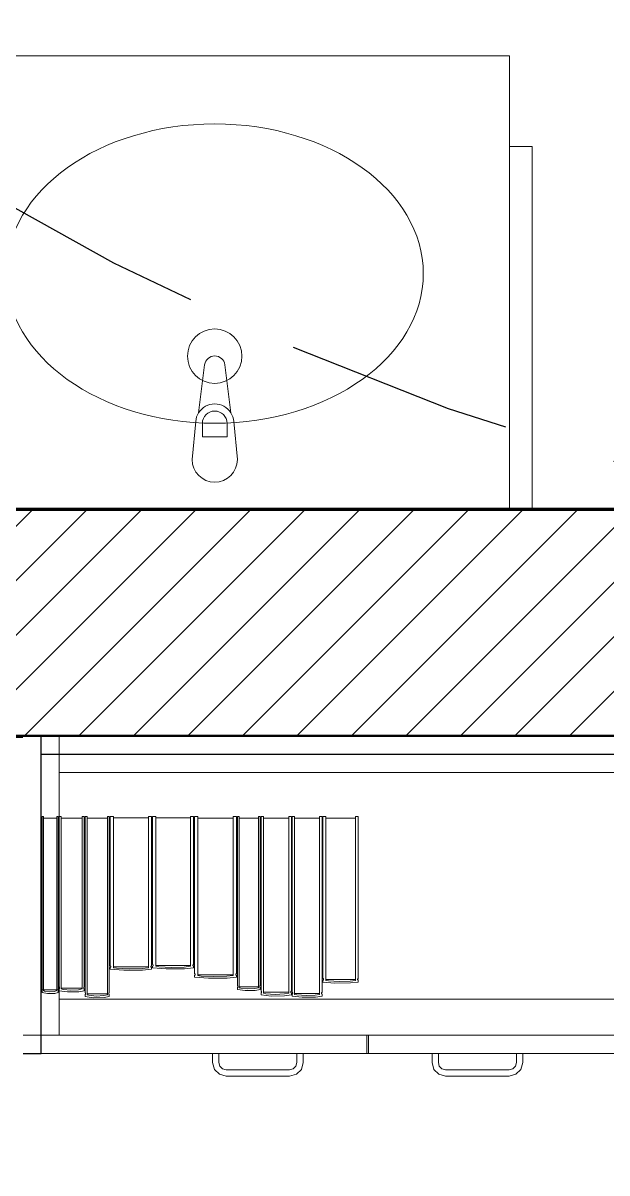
# Model space of a CAD drawing. Header units: inches. Extents: x -19 to 5698, y -728 to 92.
# Drawn here: x 418.834 to 419.478, y 10.968 to 12.236 of the extents above; entities that cross this region are included whole.
import ezdxf

# ---------------------------------------------------------------- set-up
doc = ezdxf.new("R2010")
doc.units = ezdxf.units.IN
doc.header["$MEASUREMENT"] = 0
doc.set_wipeout_variables(frame=1)
doc.linetypes.add('HIDDEN', pattern=[0.375, 0.25, -0.125])
doc.linetypes.add('Wipeout_Contour', pattern=[1, 0, -1])
doc.layers.add('00 conduct tomacorr', color=120, linetype='HIDDEN', lineweight=30)
for name, color, linetype in [('02 _ ARQ _ ZON _ Espacio.3D', 7, 'Continuous'), ('Estructura - 04 MURO', 7, 'Continuous'), ('Interior - Mobiliario', 7, 'Continuous'), ('Interior - Sanitarios', 7, 'Continuous')]:
    doc.layers.add(name, color=color, linetype=linetype)

msp = doc.modelspace()

# ---------------------------------------------------------------- linework, layer by layer
at = {"layer": '02 _ ARQ _ ZON _ Espacio.3D', "color": 254, "linetype": 'Continuous', "lineweight": 0, "flags": 128}
msp.add_lwpolyline([(407.12, 16.5), (407.12, 8.1), (407.5701, 8.1), (407.5701, 7.7), (407.7701, 7.7), (407.7701, 7.3311), (413.6701, 7.3311), (413.6701, 7.7), (414.0701, 7.7), (414.0701, 8.1), (414.5701, 8.1), (414.5701, 7.35), (420.6701, 7.35), (420.6701, 7.7), (421.0701, 7.7), (421.0701, 8.1), (421.4201, 8.1), (421.4199, 11.45), (413.47, 11.4499), (413.47, 16.9), (413.47, 17.35), (407.5701, 17.3493), (407.5701, 16.5)], close=True, dxfattribs=at)
at = {"layer": '02 _ ARQ _ ZON _ Espacio.3D', "color": 9, "linetype": 'Continuous', "lineweight": 5, "flags": 128}
msp.add_lwpolyline([(417.42, 14.9999), (417.42, 11.7), (421.3201, 11.7), (421.3201, 14.9999), (418.4701, 14.9999), (418.4701, 13.6749), (418.3201, 13.6749), (418.3201, 14.9999)], close=True, dxfattribs=at)
at = {"layer": 'Interior - Mobiliario', "color": 175, "linetype": 'Continuous', "lineweight": 13}
for p, q in [((418.8537, 11.43), (420.3137, 11.43)), ((418.8537, 11.12), (418.8537, 11.43)), ((420.2937, 11.41), (418.8737, 11.41)), ((418.8737, 11.16), (418.8737, 11.41)), ((418.8711, 11.1693), (418.8711, 11.3613)), ((418.8711, 11.3613), (418.8725, 11.3613)), ((418.8725, 11.3613), (418.8725, 11.1716)), ((418.8735, 11.1734), (418.8735, 11.3613)), ((418.8735, 11.3613), (418.8758, 11.3613)), ((418.8758, 11.3613), (418.8758, 11.1711)), ((418.8758, 11.3594), (418.899, 11.3594)), ((418.899, 11.1711), (418.899, 11.3613)), ((418.899, 11.3613), (418.9012, 11.3613)), ((418.9012, 11.3613), (418.9012, 11.1734)), ((418.9022, 11.1671), (418.9022, 11.3613)), ((418.9022, 11.3613), (418.9043, 11.3613)), ((418.9043, 11.3613), (418.9043, 11.1648)), ((418.9043, 11.3594), (418.9267, 11.3594)), ((418.9267, 11.1648), (418.9267, 11.3613)), ((418.9267, 11.3613), (418.9288, 11.3613)), ((418.9288, 11.3613), (418.9288, 11.1671)), ((418.9298, 11.1966), (418.9298, 11.3613)), ((418.9298, 11.3613), (418.9334, 11.3613)), ((418.9334, 11.3613), (418.9334, 11.1945)), ((418.9334, 11.3597), (418.9719, 11.3597)), ((418.9719, 11.1945), (418.9719, 11.3613)), ((418.9719, 11.3613), (418.9755, 11.3613)), ((418.9755, 11.3613), (418.9755, 11.1966)), ((418.9765, 11.1981), (418.9765, 11.3613)), ((418.9765, 11.3613), (418.9801, 11.3613)), ((418.9801, 11.3613), (418.9801, 11.1961)), ((418.9801, 11.3597), (419.0182, 11.3597)), ((419.0182, 11.1961), (419.0182, 11.3613)), ((419.0182, 11.3613), (419.0218, 11.3613)), ((419.0218, 11.3613), (419.0218, 11.1981)), ((419.0228, 11.188), (419.0228, 11.3613)), ((419.0228, 11.3613), (419.0265, 11.3613)), ((419.0265, 11.3613), (419.0265, 11.1859)), ((419.0265, 11.3596), (419.0654, 11.3596)), ((419.0654, 11.1859), (419.0654, 11.3613)), ((419.0654, 11.3613), (419.0691, 11.3613)), ((419.0691, 11.3613), (419.0691, 11.188)), ((419.0701, 11.1748), (419.0701, 11.3613)), ((419.0701, 11.3613), (419.0721, 11.3613)), ((419.0721, 11.3613), (419.0721, 11.1725)), ((419.0721, 11.3594), (419.0932, 11.3594)), ((419.0932, 11.1725), (419.0932, 11.3613)), ((419.0932, 11.3613), (419.0952, 11.3613)), ((419.0952, 11.3613), (419.0952, 11.1748)), ((419.0962, 11.1689), (419.0962, 11.3613)), ((419.0962, 11.3613), (419.0988, 11.3613)), ((419.0988, 11.3613), (419.0988, 11.1665)), ((419.0988, 11.3594), (419.1269, 11.3594)), ((419.1269, 11.1665), (419.1269, 11.3613)), ((419.1269, 11.3613), (419.1296, 11.3613)), ((419.1296, 11.3613), (419.1296, 11.1689)), ((419.1306, 11.1676), (419.1306, 11.3613)), ((419.1306, 11.3613), (419.1332, 11.3613)), ((419.1332, 11.3613), (419.1332, 11.1652)), ((419.1332, 11.3594), (419.1608, 11.3594)), ((419.1608, 11.1652), (419.1608, 11.3613)), ((419.1608, 11.3613), (419.1634, 11.3613)), ((419.1634, 11.3613), (419.1634, 11.1676)), ((419.1644, 11.1828), (419.1644, 11.3613)), ((419.1644, 11.3613), (419.1675, 11.3613)), ((419.1675, 11.3613), (419.1675, 11.1806)), ((419.1675, 11.3595), (419.2002, 11.3595)), ((419.2002, 11.1806), (419.2002, 11.3613)), ((419.2002, 11.3613), (419.2033, 11.3613)), ((419.2033, 11.3613), (419.2033, 11.1828)), ((418.9767, 11.198), (418.9765, 11.1981)), ((418.977, 11.1978), (418.9767, 11.198)), ((418.9772, 11.1976), (418.977, 11.1978)), ((418.9773, 11.1973), (418.9772, 11.1976)), ((419.0211, 11.1975), (419.021, 11.1973)), ((419.0213, 11.1977), (419.0211, 11.1975)), ((419.0216, 11.1979), (419.0213, 11.1977)), ((419.0218, 11.1981), (419.0216, 11.1979)), ((418.93, 11.1965), (418.9298, 11.1966)), ((418.9298, 11.1947), (418.93, 11.1948)), ((418.9298, 11.1929), (418.9298, 11.1947)), ((418.945, 11.1917), (418.9298, 11.1929)), ((418.9302, 11.1962), (418.93, 11.1965)), ((418.93, 11.1948), (418.9303, 11.195)), ((418.9304, 11.196), (418.9302, 11.1962)), ((418.9303, 11.195), (418.9305, 11.1953)), ((418.9305, 11.1958), (418.9304, 11.196)), ((418.9305, 11.1955), (418.9305, 11.1958)), ((418.9305, 11.1953), (418.9305, 11.1955)), ((418.9719, 11.1954), (418.9334, 11.1954)), ((418.9334, 11.1945), (418.9369, 11.194)), ((418.9369, 11.194), (418.9509, 11.1933)), ((418.9655, 11.1919), (418.945, 11.1917)), ((418.9509, 11.1933), (418.965, 11.1938)), ((418.965, 11.1938), (418.9719, 11.1945)), ((418.9755, 11.1929), (418.9655, 11.1919)), ((418.9748, 11.196), (418.9747, 11.1957)), ((418.9747, 11.1957), (418.9748, 11.1955)), ((418.975, 11.1962), (418.9748, 11.196)), ((418.9748, 11.1955), (418.9749, 11.1952)), ((418.9749, 11.1952), (418.9751, 11.195)), ((418.9753, 11.1964), (418.975, 11.1962)), ((418.9751, 11.195), (418.9753, 11.1948)), ((418.9755, 11.1966), (418.9753, 11.1964)), ((418.9753, 11.1948), (418.9755, 11.1947)), ((418.9755, 11.1947), (418.9755, 11.1929)), ((418.9765, 11.1962), (418.9768, 11.1964)), ((418.9765, 11.1944), (418.9765, 11.1962)), ((418.9916, 11.1933), (418.9765, 11.1944)), ((418.9768, 11.1964), (418.977, 11.1966)), ((418.977, 11.1966), (418.9772, 11.1968)), ((418.9772, 11.1968), (418.9773, 11.1971)), ((418.9773, 11.1971), (418.9773, 11.1973)), ((419.0182, 11.1969), (418.9801, 11.1969)), ((418.9801, 11.1961), (418.9836, 11.1956)), ((418.9836, 11.1956), (418.9975, 11.1949)), ((419.0119, 11.1935), (418.9916, 11.1933)), ((418.9975, 11.1949), (419.0114, 11.1953)), ((419.0114, 11.1953), (419.0182, 11.1961)), ((419.0218, 11.1944), (419.0119, 11.1935)), ((419.021, 11.1973), (419.021, 11.197)), ((419.021, 11.197), (419.0212, 11.1968)), ((419.0212, 11.1968), (419.0213, 11.1965)), ((419.0213, 11.1965), (419.0216, 11.1963)), ((419.0216, 11.1963), (419.0218, 11.1962)), ((419.0218, 11.1962), (419.0218, 11.1944)), ((419.023, 11.1879), (419.0228, 11.188)), ((419.0228, 11.1861), (419.023, 11.1862)), ((419.0228, 11.1841), (419.0228, 11.1861)), ((419.0233, 11.1877), (419.023, 11.1879)), ((419.023, 11.1862), (419.0233, 11.1865)), ((419.0235, 11.1875), (419.0233, 11.1877)), ((419.0233, 11.1865), (419.0235, 11.1867)), ((419.0236, 11.1872), (419.0235, 11.1875)), ((419.0235, 11.1867), (419.0236, 11.187)), ((419.0236, 11.187), (419.0236, 11.1872)), ((419.0654, 11.1868), (419.0265, 11.1868)), ((419.0265, 11.1859), (419.03, 11.1854)), ((419.03, 11.1854), (419.0442, 11.1847)), ((419.0442, 11.1847), (419.0585, 11.1851)), ((419.0585, 11.1851), (419.0654, 11.1859)), ((419.0684, 11.1874), (419.0683, 11.1872)), ((419.0683, 11.1872), (419.0683, 11.1869)), ((419.0683, 11.1869), (419.0684, 11.1866)), ((419.0686, 11.1877), (419.0684, 11.1874)), ((419.0684, 11.1866), (419.0686, 11.1864)), ((419.0689, 11.1879), (419.0686, 11.1877)), ((419.0686, 11.1864), (419.0689, 11.1862)), ((419.0691, 11.188), (419.0689, 11.1879)), ((419.0689, 11.1862), (419.0691, 11.1861)), ((419.0691, 11.1861), (419.0691, 11.1841)), ((418.8736, 11.1733), (418.8735, 11.1734)), ((418.8738, 11.1731), (418.8736, 11.1733)), ((418.8739, 11.1728), (418.8738, 11.1731)), ((418.874, 11.1725), (418.8739, 11.1728)), ((418.874, 11.1722), (418.874, 11.1725)), ((418.874, 11.1719), (418.874, 11.1722)), ((418.899, 11.1721), (418.8758, 11.1721)), ((418.9008, 11.1727), (418.9007, 11.1724)), ((418.9007, 11.1724), (418.9008, 11.1722)), ((418.9009, 11.173), (418.9008, 11.1727)), ((418.9008, 11.1722), (418.9008, 11.1719)), ((418.9011, 11.1732), (418.9009, 11.173)), ((418.9012, 11.1734), (418.9011, 11.1732)), ((419.0382, 11.183), (419.0228, 11.1841)), ((419.0589, 11.1832), (419.0382, 11.183)), ((419.0691, 11.1841), (419.0589, 11.1832)), ((419.0702, 11.1747), (419.0701, 11.1748)), ((419.0701, 11.1727), (419.0702, 11.1728)), ((419.0701, 11.1706), (419.0701, 11.1727)), ((419.0704, 11.1744), (419.0702, 11.1747)), ((419.0702, 11.1728), (419.0704, 11.1731)), ((419.0705, 11.1742), (419.0704, 11.1744)), ((419.0704, 11.1731), (419.0705, 11.1733)), ((419.0705, 11.1739), (419.0705, 11.1742)), ((419.0705, 11.1736), (419.0705, 11.1739)), ((419.0705, 11.1733), (419.0705, 11.1736)), ((419.0932, 11.1734), (419.0721, 11.1734)), ((419.0721, 11.1725), (419.074, 11.1719)), ((419.0894, 11.1716), (419.0932, 11.1725)), ((419.0948, 11.1741), (419.0947, 11.1738)), ((419.0947, 11.1738), (419.0947, 11.1735)), ((419.0947, 11.1735), (419.0948, 11.1733)), ((419.0949, 11.1744), (419.0948, 11.1741)), ((419.0948, 11.1733), (419.0949, 11.173)), ((419.095, 11.1746), (419.0949, 11.1744)), ((419.0949, 11.173), (419.0951, 11.1728)), ((419.0952, 11.1748), (419.095, 11.1746)), ((419.0951, 11.1728), (419.0952, 11.1727)), ((419.0952, 11.1727), (419.0952, 11.1706)), ((419.1646, 11.1827), (419.1644, 11.1828)), ((419.1644, 11.1808), (419.1646, 11.1809)), ((419.1644, 11.1788), (419.1644, 11.1808)), ((419.1774, 11.1776), (419.1644, 11.1788)), ((419.1648, 11.1825), (419.1646, 11.1827)), ((419.1646, 11.1809), (419.1649, 11.1812)), ((419.165, 11.1822), (419.1648, 11.1825)), ((419.1649, 11.1812), (419.165, 11.1814)), ((419.1651, 11.182), (419.165, 11.1822)), ((419.165, 11.1814), (419.1651, 11.1817)), ((419.1651, 11.1817), (419.1651, 11.182)), ((419.2002, 11.1816), (419.1675, 11.1816)), ((419.1675, 11.1806), (419.1705, 11.1801)), ((419.1705, 11.1801), (419.1824, 11.1793)), ((419.1948, 11.1778), (419.1774, 11.1776)), ((419.1824, 11.1793), (419.1944, 11.1798)), ((419.1944, 11.1798), (419.2002, 11.1806)), ((419.2033, 11.1788), (419.1948, 11.1778)), ((419.2027, 11.1822), (419.2026, 11.1819)), ((419.2026, 11.1819), (419.2027, 11.1816)), ((419.2029, 11.1824), (419.2027, 11.1822)), ((419.2027, 11.1816), (419.2027, 11.1814)), ((419.2027, 11.1814), (419.2029, 11.1811)), ((419.2031, 11.1827), (419.2029, 11.1824)), ((419.2029, 11.1811), (419.2031, 11.1809)), ((419.2033, 11.1828), (419.2031, 11.1827)), ((419.2031, 11.1809), (419.2033, 11.1808)), ((419.2033, 11.1808), (419.2033, 11.1788)), ((418.8686, 11.1663), (418.8606, 11.166)), ((418.8629, 11.1679), (418.8684, 11.1684)), ((418.8684, 11.1684), (418.8711, 11.1693)), ((418.8725, 11.1673), (418.8686, 11.1663)), ((418.8723, 11.1709), (418.8722, 11.1706)), ((418.8722, 11.1706), (418.8722, 11.1704)), ((418.8722, 11.1704), (418.8723, 11.1701)), ((418.8724, 11.1714), (418.8723, 11.1712)), ((418.8723, 11.1712), (418.8723, 11.1709)), ((418.8723, 11.1701), (418.8724, 11.1698)), ((418.8725, 11.1716), (418.8724, 11.1714)), ((418.8724, 11.1698), (418.8725, 11.1696)), ((418.8725, 11.1696), (418.8725, 11.1695)), ((418.8725, 11.1695), (418.8725, 11.1673)), ((418.8735, 11.1713), (418.8737, 11.1714)), ((418.8735, 11.1692), (418.8735, 11.1713)), ((418.8828, 11.1679), (418.8735, 11.1692)), ((418.8737, 11.1714), (418.8738, 11.1717)), ((418.8737, 11.12), (418.8737, 11.16)), ((418.8737, 11.16), (420.2937, 11.16)), ((418.8738, 11.1717), (418.874, 11.1719)), ((418.8758, 11.1711), (418.8779, 11.1705)), ((418.8779, 11.1705), (418.8863, 11.1697)), ((418.8951, 11.1681), (418.8828, 11.1679)), ((418.8863, 11.1697), (418.8949, 11.1702)), ((418.8949, 11.1702), (418.899, 11.1711)), ((418.9012, 11.1692), (418.8951, 11.1681)), ((418.9008, 11.1719), (418.9009, 11.1716)), ((418.9009, 11.1716), (418.9011, 11.1714)), ((418.9011, 11.1714), (418.9012, 11.1713)), ((418.9012, 11.1713), (418.9012, 11.1692)), ((418.9023, 11.167), (418.9022, 11.1671)), ((418.9022, 11.1649), (418.9024, 11.1651)), ((418.9022, 11.1628), (418.9022, 11.1649)), ((418.9111, 11.1614), (418.9022, 11.1628)), ((418.9025, 11.1668), (418.9023, 11.167)), ((418.9024, 11.1651), (418.9025, 11.1653)), ((418.9026, 11.1665), (418.9025, 11.1668)), ((418.9025, 11.1653), (418.9026, 11.1656)), ((418.9026, 11.1662), (418.9026, 11.1665)), ((418.9027, 11.1659), (418.9026, 11.1662)), ((418.9026, 11.1656), (418.9027, 11.1659)), ((418.9267, 11.1657), (418.9043, 11.1657)), ((418.9043, 11.1648), (418.9064, 11.1642)), ((418.9064, 11.1642), (418.9145, 11.1633)), ((418.923, 11.1617), (418.9111, 11.1614)), ((418.9145, 11.1633), (418.9227, 11.1638)), ((418.9227, 11.1638), (418.9267, 11.1648)), ((418.9288, 11.1628), (418.923, 11.1617)), ((418.9284, 11.1664), (418.9283, 11.1661)), ((418.9283, 11.1661), (418.9283, 11.1658)), ((418.9283, 11.1658), (418.9284, 11.1656)), ((418.9285, 11.1667), (418.9284, 11.1664)), ((418.9284, 11.1656), (418.9285, 11.1653)), ((418.9286, 11.167), (418.9285, 11.1667)), ((418.9285, 11.1653), (418.9287, 11.165)), ((418.9288, 11.1671), (418.9286, 11.167)), ((418.9287, 11.165), (418.9288, 11.1649)), ((418.9288, 11.1649), (418.9288, 11.1628)), ((419.0785, 11.1693), (419.0701, 11.1706)), ((419.074, 11.1719), (419.0817, 11.1711)), ((419.0897, 11.1695), (419.0785, 11.1693)), ((419.0817, 11.1711), (419.0894, 11.1716)), ((419.0952, 11.1706), (419.0897, 11.1695)), ((419.0963, 11.1688), (419.0962, 11.1689)), ((419.0962, 11.1667), (419.0963, 11.1668)), ((419.0962, 11.1645), (419.0962, 11.1667)), ((419.1073, 11.1632), (419.0962, 11.1645)), ((419.0965, 11.1685), (419.0963, 11.1688)), ((419.0963, 11.1668), (419.0965, 11.1671)), ((419.0966, 11.1682), (419.0965, 11.1685)), ((419.0965, 11.1671), (419.0967, 11.1674)), ((419.0967, 11.1679), (419.0966, 11.1682)), ((419.0967, 11.1677), (419.0967, 11.1679)), ((419.0967, 11.1674), (419.0967, 11.1677)), ((419.1269, 11.1675), (419.0988, 11.1675)), ((419.0988, 11.1665), (419.1014, 11.1659)), ((419.1014, 11.1659), (419.1116, 11.1651)), ((419.1222, 11.1635), (419.1073, 11.1632)), ((419.1116, 11.1651), (419.1219, 11.1656)), ((419.1219, 11.1656), (419.1269, 11.1665)), ((419.1296, 11.1645), (419.1222, 11.1635)), ((419.1291, 11.1682), (419.129, 11.1679)), ((419.129, 11.1679), (419.129, 11.1676)), ((419.129, 11.1676), (419.1291, 11.1673)), ((419.1292, 11.1684), (419.1291, 11.1682)), ((419.1291, 11.1673), (419.1292, 11.167)), ((419.1294, 11.1687), (419.1292, 11.1684)), ((419.1292, 11.167), (419.1294, 11.1668)), ((419.1296, 11.1689), (419.1294, 11.1687)), ((419.1294, 11.1668), (419.1296, 11.1667)), ((419.1296, 11.1667), (419.1296, 11.1645)), ((419.1307, 11.1675), (419.1306, 11.1676)), ((419.1306, 11.1654), (419.1307, 11.1655)), ((419.1306, 11.1632), (419.1306, 11.1654)), ((419.1415, 11.1619), (419.1306, 11.1632)), ((419.1309, 11.1672), (419.1307, 11.1675)), ((419.1307, 11.1655), (419.1309, 11.1658)), ((419.131, 11.1669), (419.1309, 11.1672)), ((419.1309, 11.1658), (419.131, 11.1661)), ((419.1311, 11.1667), (419.131, 11.1669)), ((419.131, 11.1661), (419.1311, 11.1664)), ((419.1311, 11.1664), (419.1311, 11.1667)), ((419.1608, 11.1662), (419.1332, 11.1662)), ((419.1332, 11.1652), (419.1357, 11.1646)), ((419.1357, 11.1646), (419.1458, 11.1638)), ((419.1562, 11.1621), (419.1415, 11.1619)), ((419.1458, 11.1638), (419.1559, 11.1643)), ((419.1559, 11.1643), (419.1608, 11.1652)), ((419.1634, 11.1632), (419.1562, 11.1621)), ((419.1631, 11.1672), (419.1629, 11.1669)), ((419.1629, 11.1669), (419.1629, 11.1666)), ((419.1629, 11.1666), (419.1629, 11.1663)), ((419.1629, 11.1663), (419.163, 11.166)), ((419.163, 11.166), (419.1631, 11.1657)), ((419.1632, 11.1674), (419.1631, 11.1672)), ((419.1631, 11.1657), (419.1633, 11.1655)), ((419.1634, 11.1676), (419.1632, 11.1674)), ((419.1633, 11.1655), (419.1634, 11.1654)), ((419.1634, 11.1654), (419.1634, 11.1632)), ((420.3137, 11.12), (418.8537, 11.12)), ((420.2937, 11.12), (418.8737, 11.12)), ((419.2127, 11.1), (419.2127, 11.12)), ((419.5737, 11.12), (419.2147, 11.12)), ((419.2147, 11.1), (419.2147, 11.12)), ((419.0427, 11.09), (419.0427, 11.1)), ((419.0427, 11.1), (419.0497, 11.1)), ((419.0497, 11.1), (419.0497, 11.09)), ((419.1357, 11.1), (419.1427, 11.1)), ((419.1357, 11.09), (419.1357, 11.1)), ((419.1427, 11.1), (419.1427, 11.09)), ((419.5737, 11.1), (419.2147, 11.1)), ((419.2847, 11.1), (419.2847, 11.09)), ((419.2917, 11.1), (419.2847, 11.1)), ((419.2917, 11.09), (419.2917, 11.1)), ((419.3777, 11.1), (419.3777, 11.09)), ((419.3847, 11.1), (419.3777, 11.1)), ((419.3847, 11.09), (419.3847, 11.1)), ((419.0447, 11.0825), (419.0427, 11.09)), ((419.0497, 11.09), (419.0507, 11.086)), ((419.0507, 11.086), (419.0537, 11.0831)), ((419.1317, 11.0831), (419.1346, 11.086)), ((419.1346, 11.086), (419.1357, 11.09)), ((419.1427, 11.09), (419.1407, 11.0825)), ((419.2847, 11.09), (419.2867, 11.0825)), ((419.2927, 11.086), (419.2917, 11.09)), ((419.2957, 11.0831), (419.2927, 11.086)), ((419.3766, 11.086), (419.3737, 11.0831)), ((419.3777, 11.09), (419.3766, 11.086)), ((419.3827, 11.0825), (419.3847, 11.09)), ((419.0502, 11.077), (419.0447, 11.0825)), ((419.0577, 11.075), (419.0502, 11.077)), ((419.0537, 11.0831), (419.0577, 11.082)), ((419.0577, 11.082), (419.1277, 11.082)), ((419.1277, 11.075), (419.0577, 11.075)), ((419.1277, 11.082), (419.1317, 11.0831)), ((419.1352, 11.077), (419.1277, 11.075)), ((419.1407, 11.0825), (419.1352, 11.077)), ((419.2867, 11.0825), (419.2922, 11.077)), ((419.2922, 11.077), (419.2997, 11.075)), ((419.2997, 11.082), (419.2957, 11.0831)), ((419.3697, 11.082), (419.2997, 11.082)), ((419.2997, 11.075), (419.3697, 11.075)), ((419.3737, 11.0831), (419.3697, 11.082)), ((419.3697, 11.075), (419.3772, 11.077)), ((419.3772, 11.077), (419.3827, 11.0825))]:
    msp.add_line(p, q, dxfattribs=at)
at = {"layer": 'Interior - Sanitarios', "color": 205, "linetype": 'Continuous', "lineweight": 13}
for p, q in [((419.3701, 12.2), (417.4201, 12.2)), ((419.3701, 12.2), (419.3701, 11.7)), ((419.0315, 11.7799), (419.0315, 11.7948)), ((419.0587, 11.7948), (419.0587, 11.7799)), ((419.0587, 11.7799), (419.0315, 11.7799)), ((419.3701, 11.7), (417.4201, 11.7))]:
    msp.add_line(p, q, dxfattribs=at)
at = {"layer": 'Interior - Sanitarios', "color": 205, "linetype": 'Continuous', "lineweight": 13, "flags": 128}
msp.add_lwpolyline([(419.3951, 11.7), (419.3701, 11.7), (419.3701, 12.1), (419.3951, 12.1)], close=True, dxfattribs=at)
msp.add_lwpolyline([(419.0701, 11.755), (419.0661, 11.797, 0.12102), (419.0628, 11.8065), (419.0562, 11.8594, 0.882566), (419.034, 11.8594), (419.0273, 11.8065, 0.12102), (419.0241, 11.797), (419.0201, 11.755, 1)], format="xyb", close=True, dxfattribs=at)
at = {"layer": 'Interior - Sanitarios', "color": 205, "linetype": 'Continuous', "lineweight": 13}
msp.add_circle((419.0451, 11.8689), 0.03, dxfattribs=at)
for centre, radius, start, end in [((419.0451, 11.7951), 0.0211, 32.7707, 147.2287), ((419.0451, 11.7948), 0.0136, 359.9997, 179.9997)]:
    msp.add_arc(centre, radius, start, end, dxfattribs=at)
msp.add_ellipse((419.0451, 11.96), major_axis=(-0.23, 0), ratio=0.717391, dxfattribs=at)

# ---------------------------------------------------------------- next in the draw order: wipeouts: each hides what was drawn before it
at = {"color": 254, "linetype": 'Wipeout_Contour', "lineweight": 0, "ltscale": 13054.906544}
msp.add_wipeout([(421.3201, 11.7), (413.62, 11.6999), (413.62, 11.4499), (421.3201, 11.45)], dxfattribs=at).dxf.layer = 'Estructura - 04 MURO'

# ---------------------------------------------------------------- next in the draw order: hatches: boundary and pattern name
at = {"layer": 'Estructura - 04 MURO', "linetype": 'Continuous', "lineweight": 5}
h = msp.add_hatch(dxfattribs=at)
h.set_pattern_fill('LADRILLO_COMÚN_0002', color=250, style=0, pattern_type=2)
h.set_pattern_definition([(45, (370.000076, 2e-08), (-0.030052038, 0.030052038), [])])
h.paths.add_polyline_path([(421.3201, 11.7), (413.62, 11.6999), (413.62, 11.4499), (421.3201, 11.45)])

# ---------------------------------------------------------------- next in the draw order: linework, layer by layer
at = {"layer": '00 conduct tomacorr'}
msp.add_arc((420.3278, 14.6769), 3.0434, 197.4279, 258.0017, dxfattribs=at)
at = {"layer": 'Estructura - 04 MURO', "color": 7, "linetype": 'Continuous', "lineweight": 80, "flags": 128}
for points in [[(421.3201, 11.7), (413.62, 11.6999)], [(413.47, 11.4499), (421.3201, 11.45)]]:
    msp.add_lwpolyline(points, dxfattribs=at)

# ---------------------------------------------------------------- next in the draw order: wipeouts: each hides what was drawn before it
at = {"color": 254, "linetype": 'Wipeout_Contour', "lineweight": 0, "ltscale": 13063.359074}
msp.add_wipeout([(420.3137, 11.43), (420.3137, 11.45), (418.8537, 11.45), (418.8537, 11.43)], dxfattribs=at).dxf.layer = 'Interior - Mobiliario'

# ---------------------------------------------------------------- next in the draw order: linework, layer by layer
at = {"layer": 'Interior - Mobiliario', "color": 175, "linetype": 'Continuous', "lineweight": 30}
for p, q in [((418.8537, 11.43), (418.8537, 11.45)), ((418.8537, 11.45), (420.3137, 11.45)), ((418.8537, 11.43), (420.3137, 11.43))]:
    msp.add_line(p, q, dxfattribs=at)
at = {"layer": 'Interior - Mobiliario', "color": 175, "linetype": 'Continuous', "lineweight": 13}
for p, q in [((418.8537, 11.45), (420.3137, 11.45)), ((418.8537, 11.43), (418.8537, 11.45)), ((418.8737, 11.45), (420.2937, 11.45)), ((418.8737, 11.41), (418.8737, 11.45)), ((420.3137, 11.43), (418.8537, 11.43))]:
    msp.add_line(p, q, dxfattribs=at)

# ---------------------------------------------------------------- next in the draw order: wipeouts: each hides what was drawn before it
at = {"color": 254, "linetype": 'Wipeout_Contour', "lineweight": 0, "ltscale": 13060.396816}
msp.add_wipeout([(418.8537, 11.1), (418.8537, 11.45), (418.8337, 11.45), (418.8337, 11.1)], dxfattribs=at).dxf.layer = 'Interior - Mobiliario'

# ---------------------------------------------------------------- next in the draw order: linework, layer by layer
at = {"layer": 'Interior - Mobiliario', "color": 175, "linetype": 'Continuous', "lineweight": 30}
for p, q in [((418.8337, 11.45), (418.8537, 11.45)), ((418.8537, 11.1), (418.8537, 11.45)), ((418.8337, 11.1), (418.8537, 11.1))]:
    msp.add_line(p, q, dxfattribs=at)
at = {"layer": 'Interior - Mobiliario', "color": 175, "linetype": 'Continuous', "lineweight": 13}
for p, q in [((418.8337, 11.45), (418.8537, 11.45)), ((418.8337, 11.45), (418.8737, 11.45)), ((420.3337, 11.45), (418.8337, 11.45)), ((418.8537, 11.45), (418.8537, 11.1)), ((418.8537, 11.45), (420.3137, 11.45)), ((418.8537, 11.1), (418.8537, 11.45)), ((418.8537, 11.43), (420.3137, 11.43)), ((418.8537, 11.1), (418.8537, 11.43)), ((418.8537, 11.43), (420.3137, 11.43)), ((418.8537, 11.12), (418.8537, 11.43)), ((418.8537, 11.43), (420.3137, 11.43)), ((418.8537, 11.12), (418.8537, 11.43)), ((418.8547, 11.1716), (418.8547, 11.3613)), ((418.8547, 11.3613), (418.8561, 11.3613)), ((418.8561, 11.3613), (418.8561, 11.1693)), ((418.8561, 11.3594), (418.8711, 11.3594)), ((418.8547, 11.1715), (418.8547, 11.1716)), ((418.8549, 11.1712), (418.8547, 11.1715)), ((418.8547, 11.1695), (418.8548, 11.1696)), ((418.8547, 11.1673), (418.8547, 11.1695)), ((418.8606, 11.166), (418.8547, 11.1673)), ((418.8548, 11.1696), (418.8549, 11.1699)), ((418.8549, 11.171), (418.8549, 11.1712)), ((418.855, 11.1707), (418.8549, 11.171)), ((418.8549, 11.1701), (418.855, 11.1704)), ((418.8549, 11.1699), (418.8549, 11.1701)), ((418.855, 11.1704), (418.855, 11.1707)), ((418.8711, 11.1703), (418.8561, 11.1703)), ((418.8561, 11.1693), (418.8575, 11.1687)), ((418.8575, 11.1687), (418.8629, 11.1679)), ((418.8737, 11.12), (418.8337, 11.12)), ((420.3137, 11.12), (418.8537, 11.12)), ((420.3137, 11.12), (418.8537, 11.12)), ((418.8537, 11.12), (419.2127, 11.12)), ((418.8537, 11.1), (418.8537, 11.12)), ((418.8537, 11.1), (418.8337, 11.1)), ((418.8337, 11.1), (420.3337, 11.1)), ((420.3137, 11.1), (418.8537, 11.1)), ((420.3137, 11.1), (418.8537, 11.1)), ((418.8537, 11.1), (419.2127, 11.1))]:
    msp.add_line(p, q, dxfattribs=at)

doc.saveas('drawing.dxf')
